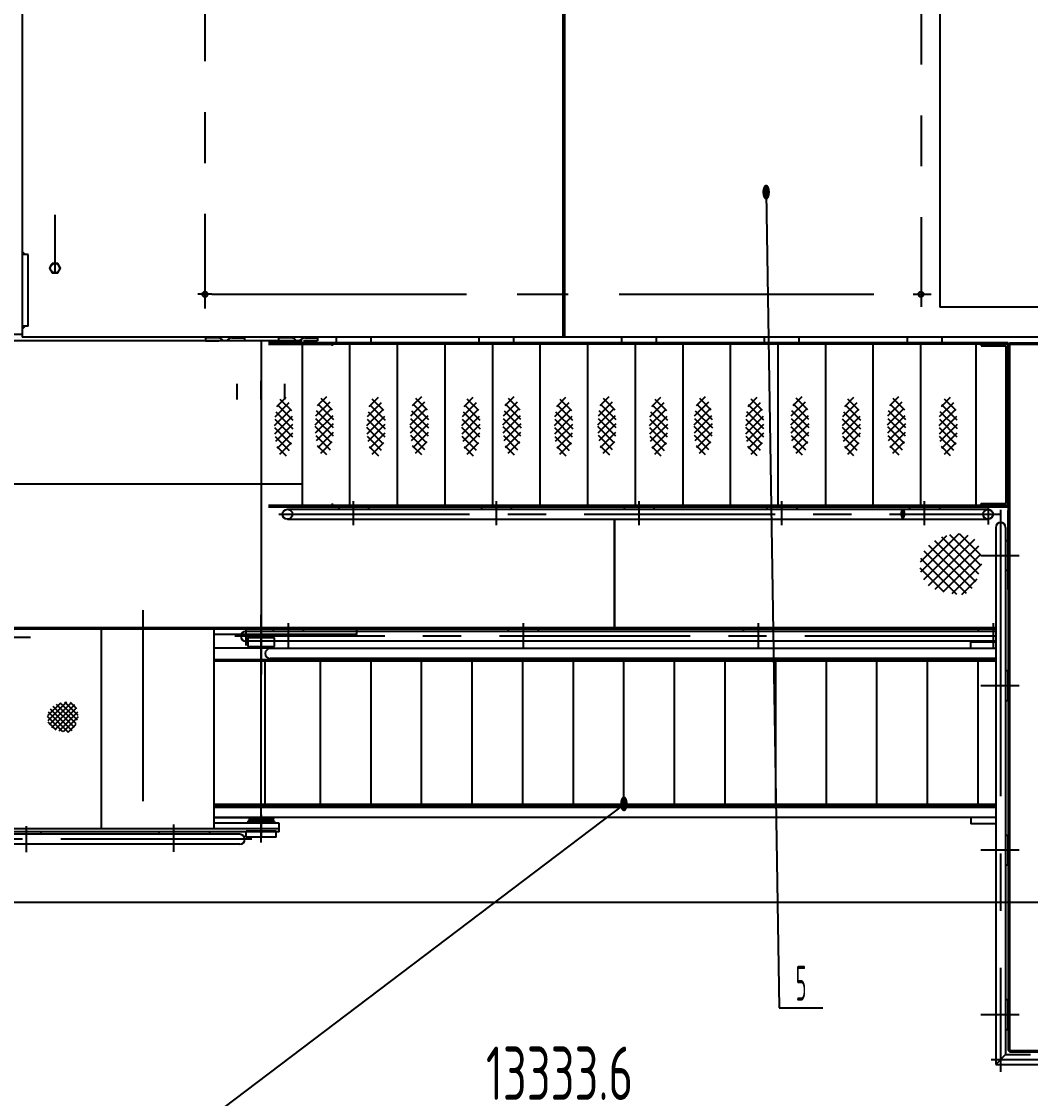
# Model space of a CAD drawing. Header units: millimetres. Extents: x 0 to 27300, y -12741 to 19305.
# Drawn here: x 11877 to 16171, y 3573 to 8157 of the extents above; entities that cross this region are included whole.
import ezdxf
from ezdxf.enums import TextEntityAlignment as Align

# ---------------------------------------------------------------- set-up
doc = ezdxf.new("R2010")
doc.units = ezdxf.units.MM
doc.header["$LTSCALE"] = 650
doc.linetypes.add('F', pattern=[0.75, 0.5, -0.25])
doc.linetypes.add('G', pattern=[2, 1.25, -0.25, 0.25, -0.25])
for name, color, linetype in [('01', 7, 'Continuous'), ('02', 1, 'Continuous'), ('04', 2, 'F'), ('05', 4, 'G'), ('08', 1, 'Continuous'), ('11', 3, 'Continuous')]:
    doc.layers.add(name, color=color, linetype=linetype)
doc.layers.get('04').off()
doc.styles.get("Standard").update_dxf_attribs({"font": 'isocp', "width": 0.707, "bigfont": 'intecad.shx'})
doc.dimstyles.new('INTE', dxfattribs={"dimscale": 65, "dimtxt": 3.5, "dimasz": 3, "dimexe": 3, "dimexo": 0, "dimgap": 1, "dimtad": 1, "dimdsep": 46, "dimtxsty": 'Standard', "dimcen": 0, "dimclrd": 1, "dimclre": 1, "dimclrt": 3, "dimadec": 0, "dimazin": 0, "dimtfac": 1, "dimtmove": 0, "dimatfit": 0, "dimfxl": 1, "dimarcsym": 0})

# ---------------------------------------------------------------- blocks, each defined once
blk = doc.blocks.new('*D421')
at = {"layer": '08', "color": 1, "lineweight": -2}
for p, q in [((20833.6, 11277), (20833.6, 3306.5)), ((7500, 10564.9), (7500, 3306.5)), ((20638.6, 3501.5), (7695, 3501.5))]:
    blk.add_line(p, q, dxfattribs=at)
at = {"layer": '08', "color": 1}
for points in [[(7695, 3534), (7695, 3469), (7500, 3501.5)], [(20638.6, 3534), (20638.6, 3469), (20833.6, 3501.5)]]:
    blk.add_solid(points, dxfattribs=at)
at = {"layer": 'Defpoints', "color": 0}
for p in [(20833.6, 11277), (7500, 10564.9), (7500, 3501.5)]:
    blk.add_point(p, dxfattribs=at)
at = {"layer": '08', "color": 3, "insert": (14166.8, 3680.3), "char_height": 227.5, "attachment_point": 5}
blk.add_mtext('13333.6', dxfattribs=at)
blk = doc.blocks.new('*U413', base_point=(11609.6, -8774.9))
at = {"ltscale": 1.333333}
for p, q in [((6402.4, -6198.3), (8710.4, -6198.3)), ((6402.4, -6198.3), (6402.4, -8671.3)), ((8704.4, -6198.3), (8704.4, -8671.3)), ((8710.4, -6198.3), (8710.4, -8671.3)), ((8710.4, -6198.3), (11584.4, -6198.3)), ((11584.4, -6198.3), (11584.4, -8671.3)), ((10308.4, -6817.3), (10308.4, -8544.3)), ((11578.4, -6817.3), (11578.4, -8544.3)), ((8710.4, -8671.3), (6402.4, -8671.3)), ((11584.4, -8671.3), (8710.4, -8671.3))]:
    blk.add_line(p, q, dxfattribs=at)
at = {"layer": '01', "ltscale": 1.333333}
for p, q in [((11578.4, -6817.3), (10308.4, -6817.3)), ((11578.4, -8544.3), (10308.4, -8544.3))]:
    blk.add_line(p, q, dxfattribs=at)
at = {"layer": '01', "color": 7, "linetype": 'Continuous', "ltscale": 1.333333}
blk.add_lwpolyline([(6530.9, -8358.3), (6519.3, -8378.3), (6530.9, -8398.3), (6554, -8398.3), (6565.5, -8378.3), (6554, -8358.3)], close=True, dxfattribs=at)
for centre, radius in [((7180.4, -6467.3), 11), ((10228.4, -6467.3), 11), ((9720.4, -6960.3), 57), ((6542.4, -8378.3), 20), ((10228.4, -8489.3), 11)]:
    blk.add_circle(centre, radius, dxfattribs=at)
at = {"layer": '01', "ltscale": 1.333333}
for centre, radius in [((6961.4, -6674.3), 17.5), ((7180.4, -8489.3), 11)]:
    blk.add_circle(centre, radius, dxfattribs=at)
at = {"layer": '05', "ltscale": 1.333333}
for p, q in [((7180.4, -6402), (7180.4, -6532.6)), ((7180.4, -6414), (7180.4, -8550.2)), ((7180.4, -6421.5), (7180.4, -6513.1)), ((10228.4, -6427.8), (10228.4, -8543.2)), ((7226.3, -6467.3), (7134.6, -6467.3)), ((7245.7, -6467.3), (7145.1, -6467.3)), ((7245.7, -6467.3), (10111.2, -6467.3)), ((7245.7, -6467.3), (7308.5, -6467.3)), ((10111.2, -6467.3), (10341.5, -6467.3)), ((6961.4, -6627), (6961.4, -6721.6)), ((7008.7, -6674.3), (6914.1, -6674.3)), ((9720.4, -6881.8), (9720.4, -7059.5)), ((9650.5, -6960.3), (9778.9, -6960.3)), ((6542.4, -8150.4), (6542.4, -8400.3)), ((7180.4, -8459.5), (7180.4, -8519.1)), ((7210.3, -8489.3), (7150.6, -8489.3)), ((7210.3, -8489.3), (10195.1, -8489.3)), ((10195.1, -8489.3), (10271.5, -8489.3))]:
    blk.add_line(p, q, dxfattribs=at)
blk = doc.blocks.new('*D431')
at = {"layer": '08', "color": 1, "lineweight": -2}
for p, q in [((11512.6, 17490), (5013.8, 17490)), ((5208.8, 17295), (5208.8, 5730.4)), ((11915, 5535.4), (5013.8, 5535.4))]:
    blk.add_line(p, q, dxfattribs=at)
at = {"layer": '08', "color": 1}
for points in [[(5176.3, 17295), (5241.3, 17295), (5208.8, 17490)], [(5176.3, 5730.4), (5241.3, 5730.4), (5208.8, 5535.4)]]:
    blk.add_solid(points, dxfattribs=at)
at = {"layer": 'Defpoints', "color": 0}
for p in [(11512.6, 17490), (5208.8, 5535.4), (11915, 5535.4)]:
    blk.add_point(p, dxfattribs=at)
at = {"layer": '08', "color": 3, "insert": (5030, 11512.7), "char_height": 227.5, "attachment_point": 5, "rotation": 90}
blk.add_mtext('11954.6', dxfattribs=at)
blk = doc.blocks.new('*D432')
at = {"layer": '08', "color": 1, "lineweight": -2}
for p, q in [((11253.6, 17490), (3953, 17490)), ((4148, 17295), (4148, 4601.7)), ((17337.6, 4406.7), (3953, 4406.7))]:
    blk.add_line(p, q, dxfattribs=at)
at = {"layer": '08', "color": 1}
for points in [[(4115.5, 17295), (4180.5, 17295), (4148, 17490)], [(4115.5, 4601.7), (4180.5, 4601.7), (4148, 4406.7)]]:
    blk.add_solid(points, dxfattribs=at)
at = {"layer": 'Defpoints', "color": 0}
for p in [(11253.6, 17490), (4148, 4406.7), (17337.6, 4406.7)]:
    blk.add_point(p, dxfattribs=at)
at = {"layer": '08', "color": 3, "insert": (3969.2, 10948.4), "char_height": 227.5, "attachment_point": 5, "rotation": 90}
blk.add_mtext('13083.3', dxfattribs=at)
blk = doc.blocks.new('A$C78D047BC')
at = {"ltscale": 1.5}
for p, q in [((0, 33), (127, 33)), ((0, 33), (0, 22)), ((127, 33), (127, 22))]:
    blk.add_line(p, q, dxfattribs=at)
blk = doc.blocks.new('HDSRTYU')
at = {"layer": '02', "linetype": 'Continuous'}
h = blk.add_hatch(dxfattribs=at)
h.set_pattern_fill('ANSI37', color=1, scale=8, style=0)
h.set_pattern_definition([(45, (14926.048, 8336.864), (-17.96051, 17.96051), []), (135, (14926.048, 8336.864), (-17.96051, -17.96051), [])])
edge = h.paths.add_edge_path()
edge.add_ellipse((19664.5, 9402.1), major_axis=(0, 128.5), ratio=0.30303, start_angle=0, end_angle=360)
h = blk.add_hatch(dxfattribs=at)
h.set_pattern_fill('ANSI37', color=1, scale=8, style=0)
h.set_pattern_definition([(45, (15099.452, 8340.292), (-17.96051, 17.96051), []), (135, (15099.452, 8340.292), (-17.96051, -17.96051), [])])
edge = h.paths.add_edge_path()
edge.add_ellipse((19837.9, 9405.6), major_axis=(0, 128.5), ratio=0.30303, start_angle=0, end_angle=360)
h = blk.add_hatch(dxfattribs=at)
h.set_pattern_fill('ANSI37', color=1, scale=8, style=0)
h.set_pattern_definition([(45, (15319.03, 8336.864), (-17.96051, 17.96051), []), (135, (15319.03, 8336.864), (-17.96051, -17.96051), [])])
edge = h.paths.add_edge_path()
edge.add_ellipse((20057.5, 9402.1), major_axis=(0, 128.5), ratio=0.30303, start_angle=0, end_angle=360)
h = blk.add_hatch(dxfattribs=at)
h.set_pattern_fill('ANSI37', color=1, scale=8, style=0)
h.set_pattern_definition([(45, (15503.462, 8340.292), (-17.96051, 17.96051), []), (135, (15503.462, 8340.292), (-17.96051, -17.96051), [])])
edge = h.paths.add_edge_path()
edge.add_ellipse((20241.9, 9405.6), major_axis=(0, 128.5), ratio=0.30303, start_angle=0, end_angle=360)
h = blk.add_hatch(dxfattribs=at)
h.set_pattern_fill('ANSI37', color=1, scale=8, style=0)
h.set_pattern_definition([(45, (15723.041, 8336.864), (-17.96051, 17.96051), []), (135, (15723.041, 8336.864), (-17.96051, -17.96051), [])])
edge = h.paths.add_edge_path()
edge.add_ellipse((20461.5, 9402.1), major_axis=(0, 128.5), ratio=0.30303, start_angle=0, end_angle=360)
h = blk.add_hatch(dxfattribs=at)
h.set_pattern_fill('ANSI37', color=1, scale=8, style=0)
h.set_pattern_definition([(45, (15897.537, 8340.292), (-17.96051, 17.96051), []), (135, (15897.537, 8340.292), (-17.96051, -17.96051), [])])
edge = h.paths.add_edge_path()
edge.add_ellipse((20636, 9405.6), major_axis=(0, 128.5), ratio=0.30303, start_angle=0, end_angle=360)
h = blk.add_hatch(dxfattribs=at)
h.set_pattern_fill('ANSI37', color=1, scale=8, style=0)
h.set_pattern_definition([(45, (16117.116, 8336.864), (-17.96051, 17.96051), []), (135, (16117.116, 8336.864), (-17.96051, -17.96051), [])])
edge = h.paths.add_edge_path()
edge.add_ellipse((20855.6, 9402.1), major_axis=(0, 128.5), ratio=0.30303, start_angle=0, end_angle=360)
h = blk.add_hatch(dxfattribs=at)
h.set_pattern_fill('ANSI37', color=1, scale=8, style=0)
h.set_pattern_definition([(45, (16302.094, 8340.292), (-17.96051, 17.96051), []), (135, (16302.094, 8340.292), (-17.96051, -17.96051), [])])
edge = h.paths.add_edge_path()
edge.add_ellipse((21040.5, 9405.6), major_axis=(0, 128.5), ratio=0.30303, start_angle=0, end_angle=360)
h = blk.add_hatch(dxfattribs=at)
h.set_pattern_fill('ANSI37', color=1, scale=8, style=0)
h.set_pattern_definition([(45, (16521.673, 8336.864), (-17.96051, 17.96051), []), (135, (16521.673, 8336.864), (-17.96051, -17.96051), [])])
edge = h.paths.add_edge_path()
edge.add_ellipse((21260.1, 9402.1), major_axis=(0, 128.5), ratio=0.30303, start_angle=0, end_angle=360)
h = blk.add_hatch(dxfattribs=at)
h.set_pattern_fill('ANSI37', color=1, scale=8, style=0)
h.set_pattern_definition([(45, (16711.423, 8340.292), (-17.96051, 17.96051), []), (135, (16711.423, 8340.292), (-17.96051, -17.96051), [])])
edge = h.paths.add_edge_path()
edge.add_ellipse((21449.9, 9405.6), major_axis=(0, 128.5), ratio=0.30303, start_angle=0, end_angle=360)
h = blk.add_hatch(dxfattribs=at)
h.set_pattern_fill('ANSI37', color=1, scale=8, style=0)
h.set_pattern_definition([(45, (16931.002, 8336.864), (-17.96051, 17.96051), []), (135, (16931.002, 8336.864), (-17.96051, -17.96051), [])])
edge = h.paths.add_edge_path()
edge.add_ellipse((21669.5, 9402.1), major_axis=(0, 128.5), ratio=0.30303, start_angle=0, end_angle=360)
h = blk.add_hatch(dxfattribs=at)
h.set_pattern_fill('ANSI37', color=1, scale=8, style=0)
h.set_pattern_definition([(45, (17123.036, 8340.292), (-17.96051, 17.96051), []), (135, (17123.036, 8340.292), (-17.96051, -17.96051), [])])
edge = h.paths.add_edge_path()
edge.add_ellipse((21861.5, 9405.6), major_axis=(0, 128.5), ratio=0.30303, start_angle=0, end_angle=360)
h = blk.add_hatch(dxfattribs=at)
h.set_pattern_fill('ANSI37', color=1, scale=8, style=0)
h.set_pattern_definition([(45, (17342.615, 8336.864), (-17.96051, 17.96051), []), (135, (17342.615, 8336.864), (-17.96051, -17.96051), [])])
edge = h.paths.add_edge_path()
edge.add_ellipse((22081.1, 9402.1), major_axis=(0, 128.5), ratio=0.30303, start_angle=0, end_angle=360)
h = blk.add_hatch(dxfattribs=at)
h.set_pattern_fill('ANSI37', color=1, scale=8, style=0)
h.set_pattern_definition([(45, (17534.636, 8340.292), (-17.96051, 17.96051), []), (135, (17534.636, 8340.292), (-17.96051, -17.96051), [])])
edge = h.paths.add_edge_path()
edge.add_ellipse((22273.1, 9405.6), major_axis=(0, 128.5), ratio=0.30303, start_angle=0, end_angle=360)
h = blk.add_hatch(dxfattribs=at)
h.set_pattern_fill('ANSI37', color=1, scale=8, style=0)
h.set_pattern_definition([(45, (17754.215, 8336.864), (-17.96051, 17.96051), []), (135, (17754.215, 8336.864), (-17.96051, -17.96051), [])])
edge = h.paths.add_edge_path()
edge.add_ellipse((22492.7, 9402.1), major_axis=(0, 128.5), ratio=0.30303, start_angle=0, end_angle=360)
for p, q in [((22747.9, 9752.9), (22747.9, 6745.9)), ((22753.9, 9758.9), (23973.9, 9758.9)), ((22753.9, 9758.9), (22753.9, 6739.9)), ((22747.9, 8708.6), (22747.9, 9044.9)), ((22747.9, 6745.9), (23979.9, 6745.9)), ((22753.9, 6739.9), (23973.9, 6739.9))]:
    blk.add_line(p, q)
at = {"ltscale": 1.5}
blk.add_line((22694.6, 6686.6), (22736.9, 6728.9), dxfattribs=at)
blk.add_arc((22715.8, 8972.4), 21.2, 0, 180, dxfattribs=at)
at = {"layer": '01'}
for p, q in [((20036.4, 9782.9), (19887.4, 9782.9)), ((19887.4, 9782.9), (19887.4, 9758.9)), ((20036.4, 9758.9), (20036.4, 9782.9)), ((20643.9, 9782.9), (20494.9, 9782.9)), ((20494.9, 9782.9), (20494.9, 9758.9)), ((20643.9, 9758.9), (20643.9, 9782.9)), ((21251.4, 9782.9), (21102.4, 9782.9)), ((21102.4, 9782.9), (21102.4, 9758.9)), ((21251.4, 9758.9), (21251.4, 9782.9)), ((21858.8, 9782.9), (21709.8, 9782.9)), ((21709.8, 9782.9), (21709.8, 9758.9)), ((21858.8, 9758.9), (21858.8, 9782.9)), ((22466.3, 9782.9), (22317.3, 9782.9)), ((22317.3, 9782.9), (22317.3, 9758.9)), ((22466.3, 9758.9), (22466.3, 9782.9)), ((22747.9, 9758.9), (19600.1, 9758.9)), ((22747.9, 9752.9), (19600.1, 9752.9)), ((19600.1, 9752.9), (19870.2, 9752.9)), ((19742.6, 9752.9), (19742.6, 9066.9)), ((19870.2, 9752.9), (19870.2, 9744.9)), ((19945.1, 9752.9), (19945.1, 9066.9)), ((20147.5, 9752.9), (20147.5, 9066.9)), ((20350, 9752.9), (20350, 9066.9)), ((20552.5, 9752.9), (20552.5, 9066.9)), ((20755, 9752.9), (20755, 9066.9)), ((20957.5, 9752.9), (20957.5, 9066.9)), ((21160, 9752.9), (21160, 9066.9)), ((21362.5, 9752.9), (21362.5, 9066.9)), ((21565, 9752.9), (21565, 9066.9)), ((21767.5, 9752.9), (21767.5, 9066.9)), ((21970, 9752.9), (21970, 9066.9)), ((22172.4, 9752.9), (22172.4, 9066.9)), ((22374.9, 9752.9), (22374.9, 9066.9)), ((22609.9, 9752.9), (22609.9, 9066.9)), ((22632.4, 9752.9), (22632.4, 9744.9)), ((22632.4, 9744.9), (22739.9, 9744.9)), ((22739.9, 9074.9), (22739.9, 9744.9)), ((22747.9, 9060.9), (22747.9, 9758.9)), ((19600.1, 9066.9), (22747.9, 9066.9)), ((19600.1, 9066.9), (19870.2, 9066.9)), ((19600.1, 9060.9), (22747.9, 9060.9)), ((19870.2, 9074.9), (19870.2, 9066.9)), ((22632.4, 9066.9), (22632.4, 9074.9)), ((22632.4, 9074.9), (22739.9, 9074.9))]:
    blk.add_line(p, q, dxfattribs=at)
at = {"layer": '01', "color": 7, "linetype": 'Continuous'}
for p, q in [((22747.9, 9752.9), (23979.9, 9752.9)), ((19680.3, 9049.9), (19804.1, 9049.9)), ((19804.1, 9049.9), (22662.2, 9049.9)), ((22656.3, 9049.9), (22662.2, 9049.9)), ((19680.3, 9007.6), (22662.2, 9007.6)), ((22754.4, 6745.9), (23973.4, 6745.9))]:
    blk.add_line(p, q, dxfattribs=at)
at = {"layer": '01', "color": 7, "linetype": 'Continuous', "ltscale": 1.5}
for p, q in [((22694.6, 8972.4), (22694.6, 6686.6)), ((22736.9, 8972.4), (22736.9, 8002.9)), ((22736.9, 8002.9), (22736.9, 6728.9)), ((22736.9, 6728.9), (22842.4, 6728.9)), ((22694.6, 6686.6), (23951.4, 6686.6))]:
    blk.add_line(p, q, dxfattribs=at)
at = {"layer": '01'}
for centre, radius in [((19680.3, 9028.7), 21.2), ((22662.2, 9028.7), 21.1)]:
    blk.add_circle(centre, radius, dxfattribs=at)
at = {"layer": '05', "color": 4, "linetype": 'G'}
for p, q in [((19961.9, 8982.3), (19961.9, 9084.3)), ((20569.4, 8982.3), (20569.4, 9084.3)), ((21176.8, 8982.3), (21176.8, 9084.3)), ((21784.3, 8982.3), (21784.3, 9084.3)), ((22391.8, 8982.3), (22391.8, 9084.3)), ((22662.2, 9065.8), (22662.2, 8984.7)), ((19643.3, 9028.7), (22714.6, 9028.7))]:
    blk.add_line(p, q, dxfattribs=at)
at = {"layer": '05', "color": 4, "linetype": 'G', "ltscale": 1.5}
for p, q in [((22715.8, 9047.5), (22715.8, 6655.9)), ((22793.9, 8852.4), (22632.1, 8852.4)), ((22793.9, 8298.4), (22632.1, 8298.4)), ((22793.9, 7598.4), (22632.1, 7598.4)), ((22793.9, 6898.4), (22632.1, 6898.4)), ((22675.9, 6707.7), (24003, 6707.7))]:
    blk.add_line(p, q, dxfattribs=at)
at = {"xscale": -1}
for p in [(20025.4, 9027.9), (20632.9, 9027.9), (21240.3, 9027.9), (21847.8, 9027.9), (22455.3, 9027.9)]:
    blk.add_blockref('A$C78D047BC', p, dxfattribs=at)
at = {"ltscale": 1.5, "xscale": -1, "rotation": 270}
for p in [(22714.9, 8788.9), (22714.9, 8234.9), (22714.9, 7534.9), (22714.9, 6834.9)]:
    blk.add_blockref('A$C78D047BC', p, dxfattribs=at)
at = {"layer": '02', "width": 0.605172}
for height, p, p2 in [(16, (22743.1, 9713.5), (22752.7, 9713.5)), (40, (22287.6, 9007.6), (22311.6, 9007.6))]:
    blk.add_text('●', height=height, dxfattribs=at).set_placement(p, p2, align=Align.FIT)
blk = doc.blocks.new('A$C42797331')
at = {"layer": '01', "color": 7, "linetype": 'Continuous', "ltscale": 0.6}
for p, q in [((24.7, 114), (24.7, 0)), ((30.7, 114), (24.7, 114)), ((30.7, 114), (30.7, 0)), ((30.7, 114), (36.7, 108)), ((36.7, 108), (36.7, 6)), ((30.7, 0), (24.7, 0)), ((30.7, 0), (36.7, 6))]:
    blk.add_line(p, q, dxfattribs=at)
at = {"layer": '05', "ltscale": 0.6}
blk.add_line((0, 57), (60.2, 57), dxfattribs=at)
blk = doc.blocks.new('A$C20E85FB4')
at = {"layer": '02', "linetype": 'Continuous', "ltscale": 0.8}
h = blk.add_hatch(dxfattribs=at)
h.set_pattern_fill('ANSI37', color=1, scale=10, style=0)
h.set_pattern_definition([(45, (-11288.267, -1206.898), (-22.45064, 22.45064), []), (135, (-11288.267, -1206.898), (-22.45064, -22.45064), [])])
edge = h.paths.add_edge_path()
edge.add_spline(control_points=[(-3.1, 135.1), (2.1, 175), (18.3, 298.7), (289.3, 230), (252, 28.6), (145.7, 7.7), (51.9, -11.7), (19.4, 58.8), (4.5, 102.9), (-1, 126), (-3.1, 135.1)], knot_values=[0, 0, 0, 0, 107.226623, 332.783515, 469.925804, 564.431844, 645.860592, 719.225168, 762.115824, 790.07632, 790.07632, 790.07632, 790.07632], degree=3, periodic=0)
blk = doc.blocks.new('a78945611qwer11asfqre')
for p, q in [((28308.5, -3125.9), (28321.5, -3112.9)), ((28409.5, -3112.9), (28321.5, -3112.9)), ((28422.5, -3125.9), (28409.5, -3112.9)), ((28422.5, -3125.9), (28308.5, -3125.9)), ((28308.5, -3125.9), (28308.5, -3163.9)), ((28422.5, -3163.9), (28422.5, -3125.9)), ((28308.5, -3163.9), (28422.5, -3163.9))]:
    blk.add_line(p, q)
at = {"layer": '01', "color": 7, "linetype": 'Continuous'}
for p, q in [((26935.5, -1862.9), (26935.5, -3081.9)), ((26941.5, -3081.9), (26941.5, -1862.9)), ((28539.2, -1862.9), (26941.5, -1862.9)), ((26967.5, -1849.9), (27021.5, -1849.9)), ((27021.5, -1849.9), (27021.5, -1861.9)), ((27185.5, -1849.9), (27131.5, -1849.9)), ((27131.5, -1849.9), (27131.5, -1861.9)), ((27249.5, -1849.9), (27303.5, -1849.9)), ((27303.5, -1849.9), (27303.5, -1861.9)), ((28182.5, -1849.9), (28128.5, -1849.9)), ((28128.5, -1849.9), (28128.5, -1861.9)), ((28240.5, -1849.9), (28294.5, -1849.9)), ((28294.5, -1849.9), (28294.5, -1861.9)), ((28367, -3140.1), (28367, -1862.9)), ((28493.5, -1849.9), (28439.5, -1849.9)), ((28439.5, -1849.9), (28439.5, -1861.9)), ((28551.5, -1849.9), (28605.5, -1849.9)), ((28605.5, -1849.9), (28605.5, -1861.9)), ((28539.2, -2472.4), (26941.5, -2472.4)), ((29867.5, -2621.7), (29867.5, -3081.9)), ((29868.5, -2621.7), (29868.5, -3081.9)), ((26935.5, -3081.9), (26941.5, -3081.9)), ((26941.5, -3081.9), (31491.2, -3081.9)), ((26941.5, -3087.9), (26941.5, -3081.9)), ((26941.5, -3087.9), (31491.2, -3087.9)), ((27205.5, -3081.9), (27205.5, -3939.4)), ((27211.5, -3087.9), (27211.5, -3939.4)), ((27684.5, -3087.9), (27684.5, -3939.9)), ((28163.5, -3081.9), (28163.5, -3939.9)), ((28772.1, -3112.9), (28163.5, -3112.9)), ((28772.1, -3112.9), (28772.1, -3087.9)), ((27209.8, -3951.9), (27209.8, -3939.9)), ((28441.7, -3939.9), (27209.8, -3939.9)), ((28441.7, -3914.9), (28163.5, -3914.9)), ((28441.7, -3951.9), (28441.7, -3914.9)), ((28441.7, -3951.9), (27209.8, -3951.9))]:
    blk.add_line(p, q, dxfattribs=at)
at = {"layer": '01'}
for p, q in [((27021.5, -1861.9), (26965.5, -1861.9)), ((27131.5, -1861.9), (27188.5, -1861.9)), ((27303.5, -1861.9), (27247.5, -1861.9)), ((28128.5, -1861.9), (28185.5, -1861.9)), ((28294.5, -1861.9), (28238.5, -1861.9)), ((28439.5, -1861.9), (28496.5, -1861.9)), ((28605.5, -1861.9), (28549.5, -1861.9)), ((27205.5, -3939.4), (27211.5, -3939.4)), ((27209.8, -3939.9), (27209.8, -3939.4)), ((27211.5, -3939.4), (27215.8, -3939.4))]:
    blk.add_line(p, q, dxfattribs=at)
for centre, radius, start, end in [((26967.5, -1875.9), 26, 90, 150), ((26965.5, -1873.9), 12, 90, 113.5565), ((27185.5, -1875.9), 26, 30, 90), ((27187.5, -1873.9), 12, 66.4435, 90), ((27249.5, -1875.9), 26, 90, 150), ((27247.5, -1873.9), 12, 90, 113.5565), ((28182.5, -1875.9), 26, 30, 90), ((28184.5, -1873.9), 12, 66.4435, 90), ((28240.5, -1875.9), 26, 90, 150), ((28238.5, -1873.9), 12, 90, 113.5565), ((28493.5, -1875.9), 26, 30, 90), ((28495.5, -1873.9), 12, 66.4435, 90), ((28551.5, -1875.9), 26, 90, 150), ((28549.5, -1873.9), 12, 90, 113.5565)]:
    blk.add_arc(centre, radius, start, end, dxfattribs=at)
at = {"layer": '05', "color": 4, "linetype": 'G'}
for p, q in [((26961.4, -1900.9), (26921.8, -1900.9)), ((26961.4, -2027.9), (26923.7, -2027.9)), ((27860.8, -3009.1), (27860.8, -3972.5)), ((28365.5, -3099.5), (28365.5, -3175.4)), ((28365.5, -3879.4), (28365.5, -3974.6))]:
    blk.add_line(p, q, dxfattribs=at)
at = {"layer": '04', "xscale": -1}
blk.add_blockref('A$C20E85FB4', (31428.9, -2942.6), dxfattribs=at)
at = {"layer": '04', "xscale": -0.5, "yscale": 0.5, "zscale": 0.5}
blk.add_blockref('A$C20E85FB4', (27585.2, -3528.9), dxfattribs=at)
at = {"layer": '04', "xscale": -1, "rotation": 270}
blk.add_blockref('A$C42797331', (28308.5, -3939.6), dxfattribs=at)
blk = doc.blocks.new('1111')
at = {"layer": '01', "color": 7, "linetype": 'Continuous', "ltscale": 1.5}
for q in [(1543.3, 1864.1), (1328.3, 1853.1)]:
    blk.add_line((1328.3, 1864.1), q, dxfattribs=at)
at = {"layer": '01', "color": 7, "linetype": 'Continuous'}
blk.add_line((1543.3, 1853.1), (1543.3, 1864.1), dxfattribs=at)
at = {"layer": '05', "color": 4, "linetype": 'G'}
blk.add_line((1481.3, 1895.3), (1481.3, 1778.7), dxfattribs=at)
blk = doc.blocks.new('A$C2A0545B7')
at = {"layer": '05', "color": 4, "linetype": 'G'}
blk.add_line((63.5, 109.9), (63.5, 0), dxfattribs=at)
blk.add_blockref('A$C78D047BC', (0, 53.3))
blk = doc.blocks.new('adf321qw6e54r')
for p, q in [((6732.9, 1823.7), (6732.9, 1781.4)), ((6983, 1823.7), (6732.9, 1823.7)), ((6983, 959.7), (6983, 1823.7)), ((6940.7, 1781.4), (6732.9, 1781.4)), ((6940.7, 917.4), (6940.7, 1781.4)), ((6940.7, 917.4), (6983, 959.7)), ((8062.9, 917.4), (6940.7, 917.4)), ((8062.9, 959.7), (6983, 959.7))]:
    blk.add_line(p, q)
at = {"layer": '01', "color": 7, "linetype": 'Continuous'}
blk.add_line((6940.7, 1781.4), (6983, 1823.7), dxfattribs=at)
blk.add_arc((8062.9, 938.6), 21.1, 270, 90, dxfattribs=at)
at = {"layer": '05', "color": 4, "linetype": 'G'}
for p, q in [((6961.9, 840.9), (6961.9, 1879.4)), ((6812.9, 1859.1), (6812.9, 1749.3)), ((7016.3, 1802.6), (6696.7, 1802.6)), ((7153, 994.3), (7153, 884.4)), ((8113.4, 938.6), (6911.4, 938.6))]:
    blk.add_line(p, q, dxfattribs=at)
at = {"xscale": -1}
for p in [(6876.4, 1802.6), (7216.5, 937.7)]:
    blk.add_blockref('A$C78D047BC', p, dxfattribs=at)
at = {"layer": '01', "color": 7, "linetype": 'Continuous', "xscale": -1, "rotation": 270}
blk.add_blockref('A$C2A0545B7', (6907.7, 1345.1), dxfattribs=at)
at = {"layer": '04', "xscale": -1}
blk.add_blockref('1111', (9262.3, -893.3), dxfattribs=at)
blk = doc.blocks.new('adf654987afd')
for p, q in [((9101, 1861.6), (5909.6, 1861.6)), ((9101, 1819.3), (5909.6, 1819.3))]:
    blk.add_line(p, q)
at = {"ltscale": 1.5}
for p, q in [((9101, 1872.6), (9026.1, 1872.6)), ((9026.1, 1872.6), (9026.1, 1861.6))]:
    blk.add_line(p, q, dxfattribs=at)
for centre, start, end in [((5909.6, 1840.4), 90, 270), ((10415.7, 1840.4), 270, 90)]:
    blk.add_arc(centre, 21.2, start, end)
at = {"layer": '05', "color": 4, "linetype": 'G'}
for p, q in [((6089.6, 1896.1), (6089.6, 1786.2)), ((7089.6, 1896.1), (7089.6, 1786.2)), ((8089.6, 1896.1), (8089.6, 1786.2)), ((9089.6, 1896.1), (9089.6, 1786.2)), ((9101, 1840.4), (5863.1, 1840.4)), ((5909.6, 1879), (5909.6, 1800.8)), ((10415.7, 1879), (10415.7, 1800.8))]:
    blk.add_line(p, q, dxfattribs=at)
at = {"xscale": -1}
for p in [(6153.1, 1839.6), (7153.1, 1839.6), (8153.1, 1839.6)]:
    blk.add_blockref('A$C78D047BC', p, dxfattribs=at)
blk = doc.blocks.new('RQ')
at = {"ltscale": 1.5}
for p, q in [((7221.4, -4177.2), (7348.4, -4177.2)), ((7221.4, -4202.2), (7221.4, -4177.2)), ((7221.4, -4202.2), (7348.4, -4202.2)), ((7348.4, -4202.2), (7348.4, -4177.2))]:
    blk.add_line(p, q, dxfattribs=at)
at = {"layer": '05', "color": 4, "linetype": 'G', "ltscale": 1.5}
blk.add_line((7284.9, -4224.2), (7284.9, -4159.9), dxfattribs=at)
blk = doc.blocks.new('tete')
at = {"layer": '02'}
h = blk.add_hatch(color=256, dxfattribs=at)
h.paths.add_polyline_path([(5743.1, 2458.1), (5737.1, 2464.1), (5737.1, 2458.1)])
h.paths.add_polyline_path([(5737.1, 2458.1), (5737.1, 2464.1), (5731.1, 2458.1)])
h = blk.add_hatch(color=256, dxfattribs=at)
h.paths.add_polyline_path([(5743.1, 1836.1), (5737.1, 1830.1), (5737.1, 1836.1)])
h.paths.add_polyline_path([(5737.1, 1836.1), (5737.1, 1830.1), (5731.1, 1836.1)])
at = {"ltscale": 1.5}
for p, q in [((5654.7, 2508.1), (5654.7, 2514.8)), ((5705.5, 2508.1), (5705.5, 2514.8)), ((5642.1, 1728.6), (5680.1, 1728.6)), ((5718.1, 1728.6), (5680.1, 1728.6))]:
    blk.add_line(p, q, dxfattribs=at)
for p, q in [((8805.9, 2452.1), (5478.2, 2452.1)), ((8805.9, 1842.1), (5478.2, 1842.1))]:
    blk.add_line(p, q)
at = {"layer": '01'}
for p, q in [((8700.6, 2506.4), (8700.6, 2534.1)), ((8805.9, 2534.1), (8700.6, 2534.1)), ((8700.6, 1787.8), (8700.6, 1760.1)), ((5629.1, 1786.1), (5629.1, 1778.1)), ((5629.1, 1786.1), (5680.1, 1786.1)), ((5629.1, 1784.1), (5680.1, 1784.1)), ((5629.1, 1781.1), (5680.1, 1781.1)), ((5629.1, 1778.1), (5680.1, 1778.1)), ((5731.1, 1786.1), (5680.1, 1786.1)), ((5731.1, 1784.1), (5680.1, 1784.1)), ((5731.1, 1781.1), (5680.1, 1781.1)), ((5731.1, 1778.1), (5680.1, 1778.1)), ((5731.1, 1786.1), (5731.1, 1778.1)), ((8805.9, 1760.1), (8700.6, 1760.1))]:
    blk.add_line(p, q, dxfattribs=at)
at = {"layer": '01', "color": 7, "linetype": 'Continuous'}
for p, q in [((5737.1, 2508.1), (5478.2, 2508.1)), ((5737.1, 2506.4), (5718.2, 2506.4)), ((5737.1, 2508.1), (5737.1, 2506.4)), ((8805.9, 2506.4), (5737.1, 2506.4)), ((8805.9, 2458.1), (5478.2, 2458.1)), ((5743.6, 2458.1), (5616.6, 2458.1)), ((5697.1, 1842.1), (5697.1, 2452.1)), ((5737.1, 2464.1), (5718.2, 2464.1)), ((5737.1, 2464.1), (5731.1, 2458.1)), ((5826.4, 2464.1), (5737.1, 2464.1)), ((5737.1, 2464.1), (5743.1, 2458.1)), ((5737.1, 2464.1), (5737.1, 2458.1)), ((5743.6, 2464.1), (5743.6, 2458.1)), ((8805.9, 2464.1), (5826.4, 2464.1)), ((5865, 2464.1), (5865, 2458.1)), ((5932, 1842.1), (5932, 2452.1)), ((6147.3, 1842.1), (6147.3, 2452.1)), ((6362.6, 1842.1), (6362.6, 2452.1)), ((6426.6, 2464.1), (6426.6, 2458.1)), ((6578, 1842.1), (6578, 2452.1)), ((6599.7, 2464.1), (6599.7, 2458.1)), ((6793.3, 1842.1), (6793.3, 2452.1)), ((7008.6, 1842.1), (7008.6, 2452.1)), ((7161.3, 2464.1), (7161.3, 2458.1)), ((7224, 1842.1), (7224, 2452.1)), ((7334.4, 2464.1), (7334.4, 2458.1)), ((7439.3, 1842.1), (7439.3, 2452.1)), ((7654.6, 1842.1), (7654.6, 2452.1)), ((7870, 1842.1), (7870, 2452.1)), ((7896, 2464.1), (7896, 2458.1)), ((8069.1, 2464.1), (8069.1, 2458.1)), ((8085.3, 1842.1), (8085.3, 2452.1)), ((8300.6, 1842.1), (8300.6, 2452.1)), ((8516, 1842.1), (8516, 2452.1)), ((8630.7, 2464.1), (8630.7, 2458.1)), ((8731.3, 1842.1), (8731.3, 2452.1)), ((8803.8, 2464.1), (8803.8, 2458.1)), ((8805.9, 1836.1), (5478.2, 1836.1)), ((5743.6, 1836.1), (5616.6, 1836.1)), ((5737.1, 1830.1), (5731.1, 1836.1)), ((5737.1, 1830.1), (5737.1, 1836.1)), ((5737.1, 1830.1), (5743.1, 1836.1)), ((5743.6, 1830.1), (5743.6, 1836.1)), ((5865, 1830.1), (5865, 1836.1)), ((6426.6, 1830.1), (6426.6, 1836.1)), ((6599.7, 1830.1), (6599.7, 1836.1)), ((7161.3, 1830.1), (7161.3, 1836.1)), ((7334.4, 1830.1), (7334.4, 1836.1)), ((7896, 1830.1), (7896, 1836.1)), ((8069.1, 1830.1), (8069.1, 1836.1)), ((8630.7, 1830.1), (8630.7, 1836.1)), ((8803.8, 1830.1), (8803.8, 1836.1)), ((5737.1, 1830.1), (5478.2, 1830.1)), ((5737.1, 1787.8), (5478.2, 1787.8)), ((5826.4, 1830.1), (5737.1, 1830.1)), ((8805.9, 1787.8), (5737.1, 1787.8)), ((5737.1, 1786.1), (5737.1, 1787.8)), ((8805.9, 1830.1), (5826.4, 1830.1)), ((5737.1, 1786.1), (5478.2, 1786.1))]:
    blk.add_line(p, q, dxfattribs=at)
blk.add_arc((5718.2, 2485.2), 21.2, 90, 270, dxfattribs=at)
at = {"layer": '05', "color": 4, "linetype": 'G', "ltscale": 1.5}
blk.add_line((5680.1, 1703.5), (5680.1, 2650.6), dxfattribs=at)
at = {"layer": '05'}
for p, q in [((5680.1, 2560.8), (5680.1, 2396.7)), ((5680.1, 1775.8), (5680.1, 1897.5))]:
    blk.add_line(p, q, dxfattribs=at)
at = {"layer": '01', "extrusion": (0, 0, -1), "zscale": -1}
blk.add_blockref('RQ', (-12965, 5905.8), dxfattribs=at)

msp = doc.modelspace()

# ---------------------------------------------------------------- hatches: boundary and pattern name
for points in [[(11879.982, 7178.221), (11879.982, 7165.221), (11892.982, 7165.221)], [(11879.982, 6847.221), (11879.982, 6860.221), (11892.982, 6860.221)]]:
    msp.add_hatch(color=256).paths.add_polyline_path(points)

# ---------------------------------------------------------------- linework, layer by layer
for p, q in [((11879.982, 11512.721), (11879.982, 6826.221)), ((11879.982, 7178.221), (11892.982, 7165.221)), ((11904.982, 7165.221), (11879.982, 7165.221)), ((11904.982, 6860.221), (11904.982, 7165.221)), ((11879.982, 6847.221), (11892.982, 6860.221)), ((11904.982, 6860.221), (11879.982, 6860.221)), ((8356.502, 6826.221), (11879.982, 6826.221))]:
    msp.add_line(p, q)
at = {"layer": '02'}
for p, q in [((15046.363, 7427.526), (15102.151, 3958.999)), ((14441.055, 4823.915), (12130.958, 3075.914)), ((15102.151, 3958.999), (15288.151, 3958.999))]:
    msp.add_line(p, q, dxfattribs=at)
at = {"layer": '05', "color": 4, "linetype": 'G'}
for p, q in [((12795.482, 6548.499), (12795.482, 6615.338)), ((12896.982, 6548.499), (12896.982, 6627.63)), ((12998.482, 6548.499), (12998.482, 6615.338))]:
    msp.add_line(p, q, dxfattribs=at)

# ---------------------------------------------------------------- block references
at = {"layer": '01', "color": 7, "linetype": 'Continuous'}
msp.add_blockref('*U413', (17086.706, 6710.167), dxfattribs=at)
at = {"layer": '01'}
for name, p in [('HDSRTYU', (-6671.329, -2969.139)), ('a78945611qwer11asfqre', (-15467.949, 8660.151)), ('adf321qw6e54r', (4743.53, 3737.502)), ('tete', (7217.397, 2981.449)), ('adf654987afd', (6922.325, 3699.635))]:
    msp.add_blockref(name, p, dxfattribs=at)

# ---------------------------------------------------------------- texts
at = {"layer": '02', "width": 0.605172}
for p, p2 in [((15028.363, 7397.526), (15064.363, 7397.526)), ((14423.055, 4793.915), (14459.055, 4793.915))]:
    msp.add_text('●', height=60, dxfattribs=at).set_placement(p, p2, align=Align.FIT)
at = {"layer": '11', "width": 0.527686}
msp.add_text('5', height=148.492, dxfattribs=at).set_placement((15171.98, 3988.999), (15218.322, 3988.999), align=Align.FIT)

# ---------------------------------------------------------------- dimensions: what is measured, and where the dimension line sits
at = {"layer": '08'}
for base, p1, p2, picture, middle in [((4147.986, 4406.711), (11253.601, 17490.011), (17337.582, 4406.711), '*D432', (3969.236, 10948.361)), ((5208.765, 5535.411), (11512.582, 17490.011), (11914.978, 5535.411), '*D431', (5030.015, 11512.711))]:
    dim = msp.add_linear_dim(base=base, p1=p1, p2=p2, angle=90, dimstyle='INTE', dxfattribs=at)
    dim.commit()
    dim.dimension.update_dxf_attribs({"geometry": picture, "text_midpoint": middle})
dim = msp.add_linear_dim(base=(7499.982, 3501.512), p1=(20833.582, 11277.011), p2=(7499.982, 10564.859), dimstyle='INTE', dxfattribs=at)
dim.commit()
dim.dimension.update_dxf_attribs({"geometry": '*D421', "text_midpoint": (14166.782, 3680.262)})

doc.saveas('drawing.dxf')
